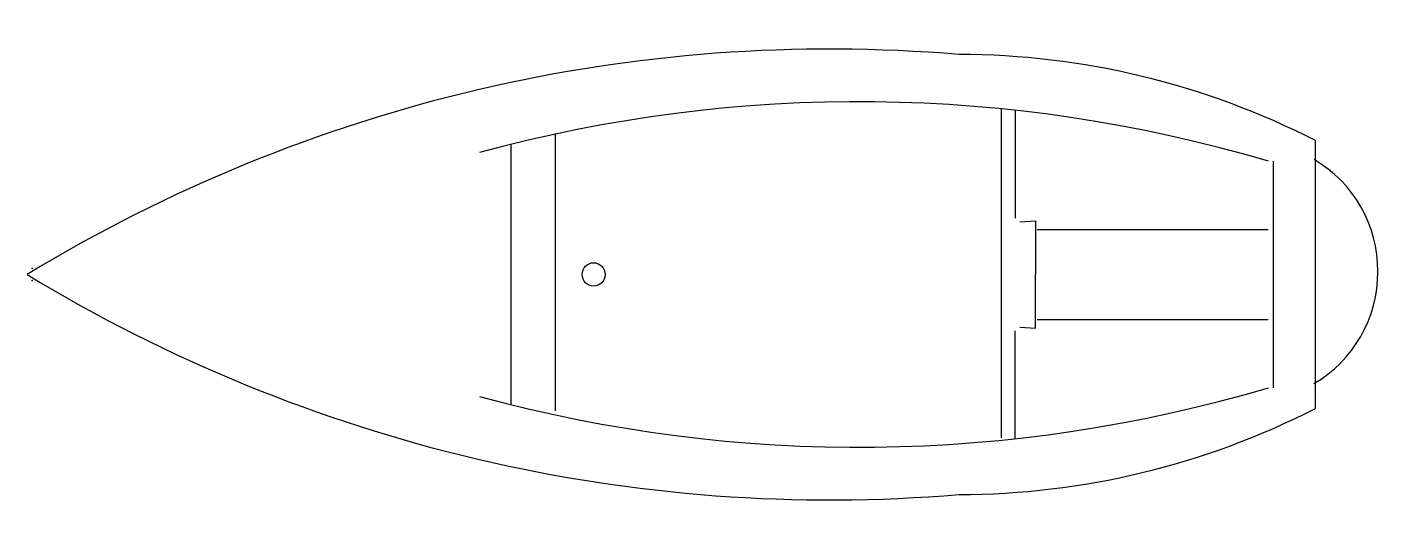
# Model space of a CAD drawing. Extents: x -28.33 to -20.1, y 138.32 to 141.33.
import ezdxf

# ---------------------------------------------------------------- set-up
doc = ezdxf.new("R2010")
doc.units = 0
doc.header["$MEASUREMENT"] = 0
doc.layers.add('01', color=1, linetype='CONTINUOUS')
doc.layers.add('02', color=2, linetype='CONTINUOUS')

msp = doc.modelspace()

# ---------------------------------------------------------------- linework, layer by layer
at = {"layer": '01'}
for p, q in [((-22.3925, 140.8312), (-22.3925, 138.8286)), ((-22.3074, 140.8239), (-22.3074, 140.1649)), ((-22.2778, 140.1421), (-22.1817, 140.1483)), ((-22.1817, 140.1483), (-22.1817, 139.822)), ((-22.1723, 140.0948), (-20.7662, 140.0948)), ((-22.1817, 139.4957), (-22.1817, 139.822)), ((-22.2778, 139.5019), (-22.1817, 139.4957)), ((-22.1723, 139.5491), (-20.7662, 139.5491)), ((-22.3074, 138.8201), (-22.3074, 139.4791))]:
    msp.add_line(p, q, dxfattribs=at)
for centre, major_axis, start_param, end_param in [((-20.8572, 139.8402), (0, 0.7802), 3.649429, 5.773259), ((-24.8742, 139.822), (0, 0.0714), -1.570796, 4.712389)]:
    msp.add_ellipse(centre, major_axis=major_axis, ratio=0.974801, start_param=start_param, end_param=end_param, dxfattribs=at)
at = {"layer": '02'}
for p, q in [((-25.1072, 138.9918), (-25.1072, 140.68)), ((-20.4777, 139.0068), (-20.4777, 140.6372)), ((-25.3755, 139.028), (-25.3755, 140.6108)), ((-20.7334, 139.1327), (-20.7334, 140.5113))]:
    msp.add_line(p, q, dxfattribs=at)
for centre, major_axis, start_param, end_param in [((-23.4363, 131.338), (0, 9.8556), -0.082095, 0.533903), ((-22.6492, 136.157), (0, 5.0034), -0.461418, -0.000153), ((-23.259, 131.635), (0, 9.2379), -0.280734, 0.259524), ((-23.4363, 148.3059), (0, 9.8556), 2.607689, 3.223688), ((-23.259, 148.0089), (0, 9.2379), 2.882069, 3.422327), ((-22.6492, 143.487), (0, 5.0034), 3.141746, 3.603011)]:
    msp.add_ellipse(centre, major_axis=major_axis, ratio=0.974801, start_param=start_param, end_param=end_param, dxfattribs=at)
for p in [(-28.2934, 139.8578), (-28.2934, 139.7861)]:
    msp.add_point(p, dxfattribs=at)

doc.saveas('drawing.dxf')
